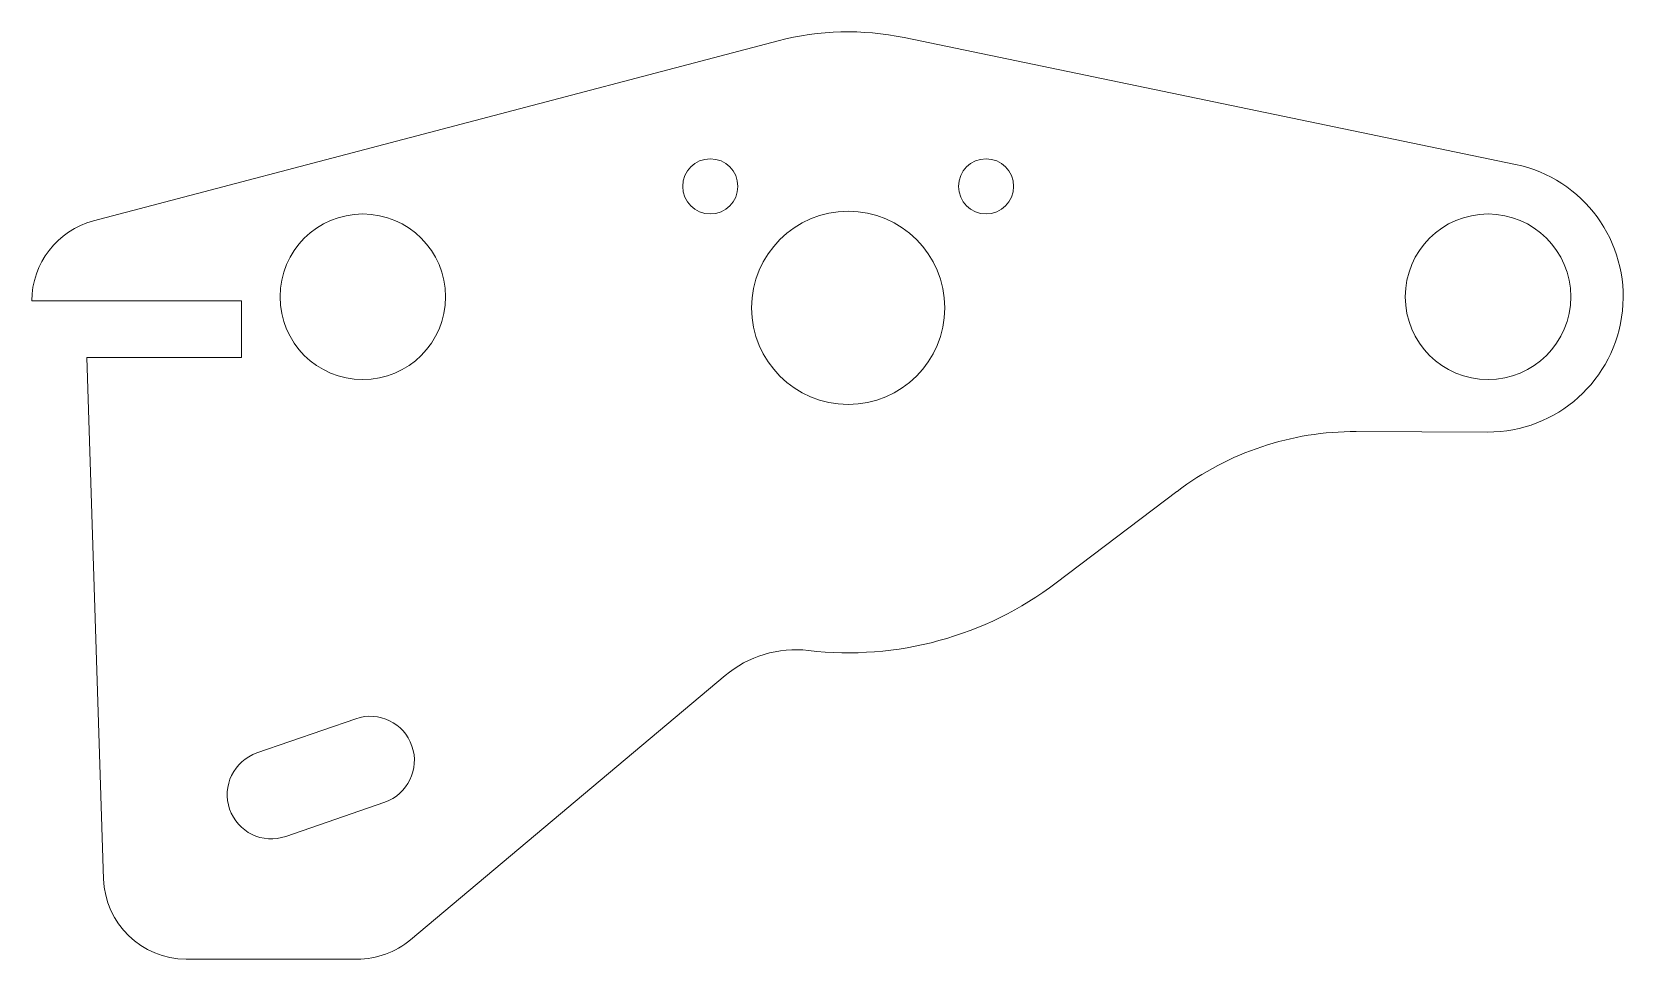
# Model space of a CAD drawing. Header units: millimetres. Extents: x -53 to 236, y -141 to 27.
import ezdxf

# ---------------------------------------------------------------- set-up
doc = ezdxf.new("R2010")
doc.units = ezdxf.units.MM

msp = doc.modelspace()

# ---------------------------------------------------------------- linework, layer by layer
at = {"color": 7, "linetype": 'Continuous', "lineweight": 15}
for p, q in [((82.3, 25.36), (-41.81, -7.24)), ((215.97, 2.99), (105.15, 25.96)), ((-53, -21.75), (-15, -21.75)), ((-15, -21.75), (-15, -32)), ((-43, -32), (-39.99, -126.48)), ((-15, -32), (-43, -32)), ((187.11, -45.41), (210.91, -45.5)), ((132.73, -72.83), (154.61, -56.26)), ((15.64, -137.49), (72.68, -89.63)), ((5.75, -97.44), (-12.19, -103.64)), ((-6.97, -118.76), (10.97, -112.56)), ((-25, -141), (6, -141))]:
    msp.add_line(p, q, dxfattribs=at)
for centre, radius in [((70, -1), 5), ((120, -1), 5), ((95, -23), 17.5), ((7, -21), 15), ((211, -21), 15)]:
    msp.add_circle(centre, radius, dxfattribs=at)
for centre, radius, start, end in [((95, -23), 50, 78.2908, 104.7184), ((211, -21), 24.5, 269.781, 78.2908), ((-38, -21.75), 15, 104.7184, 180), ((186.91, -98.91), 53.5, 89.781, 127.1348), ((95, -23), 62.5, 263.4093, 307.1348), ((85.53, -104.95), 20, 83.4093, 130), ((8.36, -105), 8, 289.0663, 109.0663), ((-9.58, -111.2), 8, 109.0663, 289.0663), ((-25, -126), 15, 181.8233, 270), ((6, -126), 15, 270, 310)]:
    msp.add_arc(centre, radius, start, end, dxfattribs=at)

doc.saveas('drawing.dxf')
